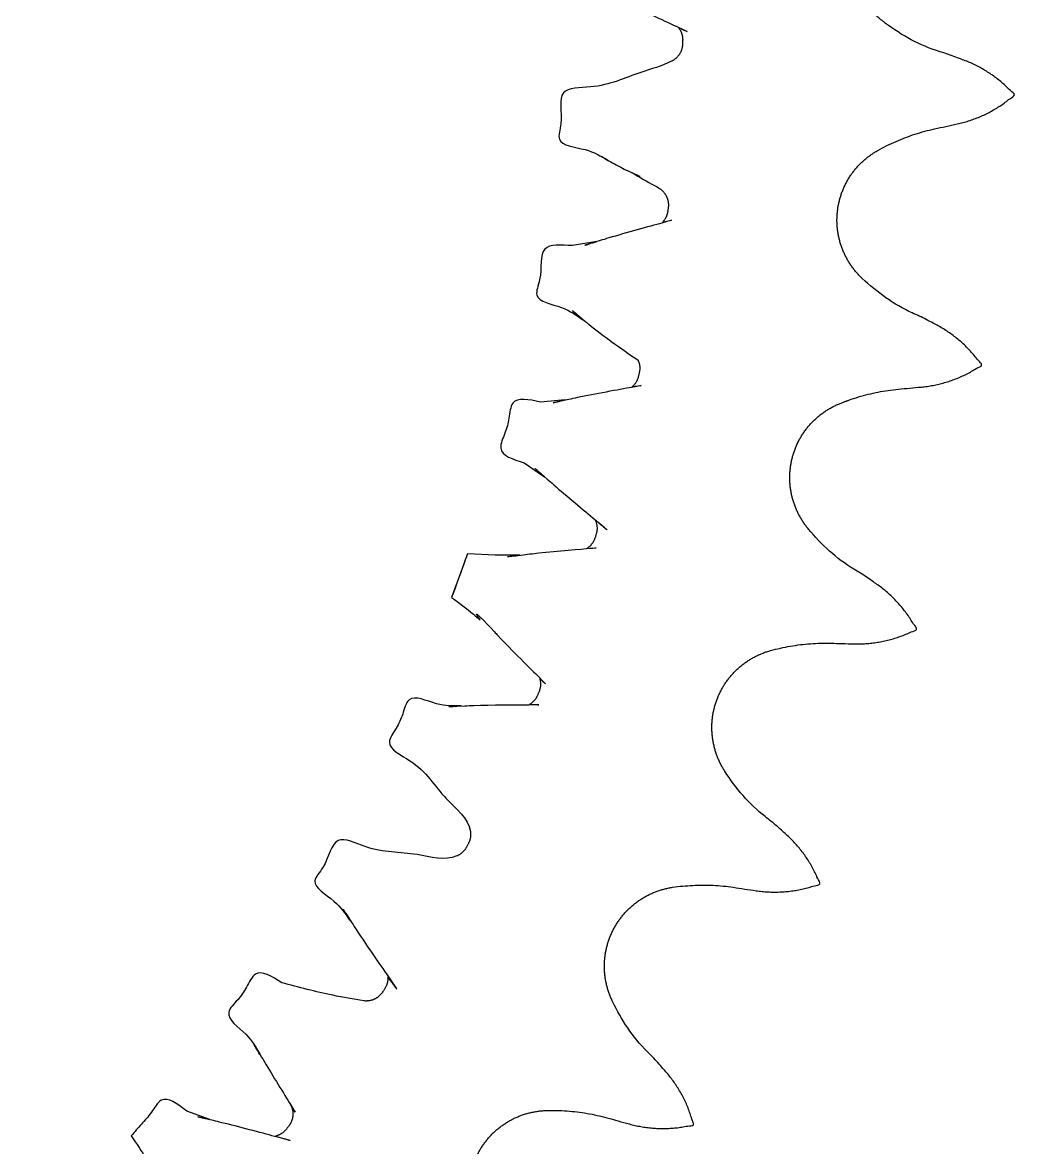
# Model space of a CAD drawing. Header units: millimetres. Extents: x -109 to 109, y -124 to 109.
# Drawn here: x 61 to 109.1, y -57.7 to -3.1 of the extents above; entities that cross this region are included whole.
import ezdxf

# ---------------------------------------------------------------- set-up
doc = ezdxf.new("R2010")
doc.units = ezdxf.units.MM

msp = doc.modelspace()

# ---------------------------------------------------------------- linework, layer by layer
at = {"color": 7, "linetype": 'Continuous', "lineweight": 25}
for p, q in [((91.96, -11.169), (91.997, -11.198)), ((88.874, -13.707), (87.694, -13.913)), ((87.341, -21.4), (86.147, -21.503)), ((85.357, -24.451), (86.34, -25.137)), ((83.945, -28.93), (82.602, -28.864)), ((85.144, -28.931), (83.945, -28.93)), ((70.114, -56.307), (68.988, -55.896))]:
    msp.add_line(p, q, dxfattribs=at)
for points, knots in [([(100.642, -21.582), (100.794, -21.522), (101.252, -21.342), (101.882, -21.156), (102.522, -21.015), (103.007, -20.932), (103.707, -20.853), (104.34, -20.804), (104.903, -20.742), (105.185, -20.695), (105.465, -20.635), (105.742, -20.562), (106.015, -20.477), (106.283, -20.379), (106.547, -20.269), (106.803, -20.146), (107.065, -20.014), (107.272, -19.861), (107.657, -19.729), (107.344, -19.469), (107.205, -19.253), (107.006, -19.036), (106.811, -18.83), (106.602, -18.634), (106.386, -18.446), (106.161, -18.27), (105.928, -18.104), (105.688, -17.95), (105.442, -17.805), (105.159, -17.664), (104.858, -17.494), (104.519, -17.329), (103.386, -16.848), (102.413, -16.146), (101.617, -15.376), (101.487, -15.234), (101.364, -15.088), (101.249, -14.934), (101.14, -14.776), (101.042, -14.611), (100.949, -14.443), (100.867, -14.27), (100.793, -14.093), (100.727, -13.913), (100.669, -13.73), (100.623, -13.544), (100.584, -13.356), (100.556, -13.166), (100.535, -12.975), (100.525, -12.784), (100.526, -12.592), (100.535, -12.4), (100.552, -12.209), (100.581, -12.02), (100.617, -11.831), (100.665, -11.645), (100.719, -11.461), (100.785, -11.281), (100.857, -11.104), (100.94, -10.93), (101.031, -10.761), (101.13, -10.597), (101.236, -10.437), (101.351, -10.284), (101.473, -10.136), (101.602, -9.994), (101.738, -9.858), (101.881, -9.731), (102.029, -9.609), (102.184, -9.496), (102.344, -9.39), (102.596, -9.242), (102.943, -9.061), (103.389, -8.852), (103.844, -8.667), (104.308, -8.503), (104.779, -8.363), (105.464, -8.2), (106.087, -8.075), (106.638, -7.946), (106.913, -7.865), (107.183, -7.772), (107.449, -7.667), (107.71, -7.55), (107.964, -7.419), (108.214, -7.279), (108.452, -7.125), (108.698, -6.963), (108.884, -6.786), (109.25, -6.608), (108.908, -6.388), (108.744, -6.19), (108.52, -5.999), (108.302, -5.818), (108.071, -5.648), (107.834, -5.489), (107.59, -5.341), (107.339, -5.204), (107.081, -5.08), (106.819, -4.965), (106.521, -4.86), (106.201, -4.728), (105.846, -4.604), (104.664, -4.263), (103.612, -3.684), (102.73, -3.015), (102.584, -2.89), (102.444, -2.759), (102.311, -2.621), (102.185, -2.476), (102.066, -2.326), (101.955, -2.17), (101.852, -2.007), (101.755, -1.842), (101.67, -1.67), (101.59, -1.495), (101.522, -1.316), (101.46, -1.135), (101.41, -0.949), (101.366, -0.763), (101.333, -0.573), (101.311, -0.383), (101.295, -0.192), (101.292, 0), (101.295, 0.192), (101.311, 0.383), (101.333, 0.573), (101.366, 0.763), (101.41, 0.949), (101.46, 1.135), (101.522, 1.316), (101.59, 1.495), (101.67, 1.67), (101.755, 1.842), (101.852, 2.007), (101.955, 2.17), (102.066, 2.326), (102.185, 2.476), (102.311, 2.621), (102.444, 2.759), (102.584, 2.89), (102.73, 3.015), (102.962, 3.192), (103.151, 3.319), (103.287, 3.411)], [0, 0, 0, 0, 0.011185, 0.033568, 0.044757, 0.055954, 0.067141, 0.092818, 0.099327, 0.105833, 0.112327, 0.118845, 0.125356, 0.13185, 0.138362, 0.144862, 0.151361, 0.15787, 0.16438, 0.170891, 0.177395, 0.183894, 0.190398, 0.196913, 0.203412, 0.20992, 0.216431, 0.222932, 0.229435, 0.235929, 0.244489, 0.253057, 0.261627, 0.328537, 0.332906, 0.337272, 0.341638, 0.345999, 0.350366, 0.354723, 0.359093, 0.363459, 0.36782, 0.372188, 0.376555, 0.380918, 0.385282, 0.389648, 0.394013, 0.398378, 0.402744, 0.407108, 0.411472, 0.415837, 0.420203, 0.42457, 0.428933, 0.4333, 0.437663, 0.442027, 0.446396, 0.450763, 0.455118, 0.45949, 0.463854, 0.468217, 0.472581, 0.476954, 0.481306, 0.48568, 0.490047, 0.494412, 0.505607, 0.516787, 0.527994, 0.539167, 0.550374, 0.561552, 0.587226, 0.593738, 0.600237, 0.606736, 0.613248, 0.619764, 0.626254, 0.63277, 0.639263, 0.645781, 0.652279, 0.658782, 0.665284, 0.671793, 0.6783, 0.684797, 0.691309, 0.697809, 0.704306, 0.71081, 0.717334, 0.723826, 0.73034, 0.738897, 0.747456, 0.756006, 0.822923, 0.827288, 0.831653, 0.836023, 0.840387, 0.844752, 0.84912, 0.853483, 0.857845, 0.862219, 0.866576, 0.870948, 0.875308, 0.879676, 0.884038, 0.888406, 0.892771, 0.897135, 0.901501, 0.905865, 0.91023, 0.914596, 0.91896, 0.923325, 0.927693, 0.932055, 0.936423, 0.940783, 0.945155, 0.949512, 0.953886, 0.958248, 0.962611, 0.966979, 0.971344, 0.975708, 0.980078, 0.984443, 0.988808, 1, 1, 1, 1]), ([(89.904, -1.934), (89.414, -1.679), (88.877, -1.399), (90.963, -2.455), (93.837, -3.788), (93.216, -3.517), (92.855, -3.359)], [0, 0, 0, 0, 0.432351, 0.47496, 0.694054, 1, 1, 1, 1]), ([(92.855, -3.359), (92.864, -3.371), (92.881, -3.396), (92.906, -3.435), (92.929, -3.475), (92.95, -3.516), (92.968, -3.558), (92.985, -3.601), (93, -3.645), (93.012, -3.689), (93.023, -3.734), (93.031, -3.779), (93.037, -3.825), (93.04, -3.871), (93.042, -3.917), (93.041, -3.97), (93.038, -4.029), (93.035, -4.095), (93.033, -4.154), (93.029, -4.207), (93.024, -4.253), (93.016, -4.298), (93.006, -4.343), (92.994, -4.388), (92.98, -4.432), (92.964, -4.475), (92.945, -4.517), (92.925, -4.558), (92.902, -4.598), (92.878, -4.637), (92.852, -4.675), (92.824, -4.712), (92.794, -4.747), (92.763, -4.781), (92.73, -4.813), (92.695, -4.844), (92.66, -4.872), (92.622, -4.899), (92.584, -4.925), (92.544, -4.948), (92.047, -5.203), (90.659, -5.559), (89.165, -6.308), (86.832, -6.221), (87.301, -7.74), (86.818, -9.056), (88.383, -9.161), (89.07, -9.57), (89.393, -9.763)], [0, 0, 0, 0, 0.003796, 0.007595, 0.01139, 0.015187, 0.018986, 0.022782, 0.026579, 0.030376, 0.034172, 0.037969, 0.041765, 0.045562, 0.049359, 0.053155, 0.058608, 0.064061, 0.069514, 0.07331, 0.077107, 0.080902, 0.0847, 0.088498, 0.092292, 0.096089, 0.099887, 0.103685, 0.107479, 0.111277, 0.115071, 0.11887, 0.122668, 0.126467, 0.13026, 0.134058, 0.137854, 0.141653, 0.145448, 0.149244, 0.153042, 0.283648, 0.49331, 0.604213, 0.728252, 0.790273, 0.901172, 1, 1, 1, 1]), ([(89.393, -9.763), (89.114, -9.606), (88.789, -9.423), (90.521, -10.388), (90.376, -10.252), (90.324, -10.251), (91.284, -10.716), (90.93, -10.545), (90.588, -10.38)], [0, 0, 0, 0, 0.280755, 0.327287, 0.620593, 0.694935, 0.706017, 1, 1, 1, 1]), ([(90.588, -10.38), (90.968, -10.599), (91.541, -10.93), (91.881, -11.112), (91.949, -11.161), (91.96, -11.169)], [0, 0, 0, 0, 0.619093, 0.933879, 1, 1, 1, 1]), ([(91.997, -11.198), (92.009, -11.207), (92.032, -11.227), (92.066, -11.259), (92.098, -11.292), (92.128, -11.326), (92.157, -11.362), (92.184, -11.4), (92.209, -11.438), (92.232, -11.478), (92.253, -11.519), (92.272, -11.561), (92.29, -11.604), (92.305, -11.647), (92.317, -11.692), (92.328, -11.736), (92.337, -11.782), (92.343, -11.827), (92.347, -11.873), (92.349, -11.919), (92.349, -11.965), (92.346, -12.011), (92.341, -12.064), (92.333, -12.122), (92.324, -12.188), (92.316, -12.247), (92.309, -12.299), (92.299, -12.344), (92.287, -12.389), (92.274, -12.433), (92.258, -12.476), (92.24, -12.518), (92.22, -12.56), (92.198, -12.6), (92.174, -12.64), (92.148, -12.678), (92.121, -12.715), (92.091, -12.75), (92.07, -12.773), (92.06, -12.784)], [0, 0, 0, 0, 0.026106, 0.052179, 0.078282, 0.104396, 0.130545, 0.156586, 0.18274, 0.208831, 0.234951, 0.261008, 0.287162, 0.313251, 0.339357, 0.365418, 0.391561, 0.417669, 0.443741, 0.469845, 0.495983, 0.522046, 0.548157, 0.585669, 0.623126, 0.660646, 0.686709, 0.712841, 0.738915, 0.765061, 0.791142, 0.817258, 0.843378, 0.869434, 0.895562, 0.921651, 0.947778, 0.973832, 1, 1, 1, 1]), ([(92.06, -12.784), (92.445, -12.689), (93.108, -12.526), (90.024, -13.364), (87.768, -14.068), (88.347, -13.879), (88.874, -13.707)], [0, 0, 0, 0, 0.306031, 0.525743, 0.569198, 1, 1, 1, 1]), ([(87.694, -13.913), (87.144, -13.874), (85.98, -13.789), (86.291, -15.316), (85.699, -16.589), (87.248, -16.829), (87.896, -17.296), (88.202, -17.517)], [0, 0, 0, 0, 0.218865, 0.463676, 0.586084, 0.804956, 1, 1, 1, 1]), ([(88.202, -17.517), (87.742, -17.115), (87.262, -16.696), (89.124, -18.26), (90.032, -18.887), (90.88, -19.473)], [0, 0, 0, 0, 0.6093937, 0.6347984, 1, 1, 1, 1]), ([(90.88, -19.473), (90.886, -19.487), (90.898, -19.516), (90.914, -19.559), (90.927, -19.603), (90.938, -19.648), (90.947, -19.693), (90.954, -19.739), (90.959, -19.784), (90.961, -19.83), (90.961, -19.877), (90.959, -19.923), (90.955, -19.968), (90.948, -20.014), (90.938, -20.066), (90.925, -20.124), (90.91, -20.188), (90.898, -20.246), (90.885, -20.298), (90.872, -20.342), (90.856, -20.385), (90.839, -20.428), (90.819, -20.469), (90.798, -20.51), (90.774, -20.55), (90.749, -20.588), (90.721, -20.625), (90.693, -20.661), (90.662, -20.695), (90.63, -20.728), (90.607, -20.749), (90.595, -20.759)], [0, 0, 0, 0, 0.033005, 0.066033, 0.098975, 0.132, 0.164959, 0.198, 0.230988, 0.263996, 0.296963, 0.329963, 0.362931, 0.395951, 0.428939, 0.476356, 0.523703, 0.571136, 0.604074, 0.637106, 0.670041, 0.703074, 0.736065, 0.769086, 0.802025, 0.835021, 0.868032, 0.90105, 0.934039, 0.96703, 1, 1, 1, 1]), ([(90.595, -20.759), (90.988, -20.698), (91.662, -20.593), (88.517, -21.159), (86.208, -21.664), (86.802, -21.526), (87.341, -21.4)], [0, 0, 0, 0, 0.3060305, 0.5257526, 0.5691973, 1, 1, 1, 1]), ([(86.147, -21.503), (85.588, -21.379), (84.716, -21.186), (84.634, -22.323), (84.456, -22.984), (83.96, -24.01), (84.811, -24.279), (85.357, -24.451)], [0, 0, 0, 0, 0.271911, 0.423954, 0.576032, 0.728089, 1, 1, 1, 1]), ([(100.642, -21.582), (100.949, -21.465), (101.408, -21.289), (101.884, -21.166), (102.043, -21.124)], [0, 0, 0, 0, 0.666808, 1, 1, 1, 1]), ([(99.242, -33.223), (99.406, -33.214), (99.733, -33.194), (100.437, -33.202), (101.071, -33.229), (101.638, -33.235), (101.924, -33.222), (102.209, -33.197), (102.492, -33.158), (102.773, -33.107), (103.051, -33.042), (103.327, -32.964), (103.596, -32.873), (103.873, -32.773), (104.096, -32.647), (104.494, -32.562), (104.215, -32.266), (104.103, -32.035), (103.932, -31.795), (103.762, -31.568), (103.58, -31.347), (103.388, -31.136), (103.186, -30.933), (102.974, -30.74), (102.754, -30.558), (102.527, -30.384), (102.263, -30.211), (101.984, -30.006), (101.669, -29.801), (100.602, -29.188), (99.719, -28.373), (99.023, -27.512), (98.911, -27.356), (98.807, -27.195), (98.71, -27.029), (98.623, -26.859), (98.543, -26.684), (98.473, -26.506), (98.411, -26.324), (98.358, -26.14), (98.315, -25.953), (98.281, -25.764), (98.256, -25.574), (98.241, -25.382), (98.235, -25.191), (98.239, -24.999), (98.252, -24.808), (98.275, -24.617), (98.306, -24.428), (98.348, -24.241), (98.398, -24.055), (98.458, -23.873), (98.526, -23.694), (98.604, -23.518), (98.69, -23.347), (98.784, -23.18), (98.886, -23.018), (98.997, -22.861), (99.115, -22.709), (99.24, -22.564), (99.372, -22.425), (99.511, -22.293), (99.657, -22.168), (99.808, -22.05), (99.965, -21.94), (100.127, -21.837), (100.294, -21.743), (100.466, -21.657), (100.583, -21.607), (100.642, -21.582)], [0, 0, 0, 0, 0.024895, 0.049773, 0.10685, 0.12133, 0.135822, 0.150258, 0.164769, 0.179234, 0.193686, 0.208152, 0.222615, 0.2371, 0.251541, 0.266011, 0.280468, 0.294938, 0.309406, 0.323877, 0.33834, 0.352798, 0.367271, 0.381734, 0.396212, 0.41068, 0.425155, 0.444188, 0.463221, 0.482278, 0.631103, 0.640811, 0.650517, 0.660226, 0.669933, 0.679642, 0.689348, 0.699057, 0.708765, 0.718473, 0.728181, 0.737889, 0.7476, 0.757305, 0.767015, 0.776722, 0.78643, 0.796137, 0.805845, 0.815556, 0.825264, 0.834969, 0.844677, 0.854384, 0.864094, 0.873801, 0.883513, 0.893218, 0.902929, 0.912635, 0.922343, 0.932052, 0.941758, 0.951466, 0.961177, 0.970883, 0.980587, 0.990319, 1, 1, 1, 1]), ([(86.34, -25.137), (85.928, -24.767), (85.477, -24.362), (87.222, -25.898), (90.054, -28.244), (89.304, -27.639), (88.804, -27.234)], [0, 0, 0, 0, 0.38281, 0.419619, 0.612395, 1, 1, 1, 1]), ([(88.804, -27.234), (88.81, -27.248), (88.822, -27.277), (88.838, -27.32), (88.851, -27.364), (88.863, -27.408), (88.873, -27.453), (88.88, -27.499), (88.885, -27.545), (88.887, -27.591), (88.888, -27.637), (88.886, -27.683), (88.883, -27.729), (88.876, -27.774), (88.868, -27.82), (88.858, -27.864), (88.843, -27.915), (88.825, -27.972), (88.805, -28.035), (88.787, -28.092), (88.77, -28.141), (88.753, -28.184), (88.734, -28.226), (88.713, -28.267), (88.69, -28.307), (88.665, -28.345), (88.638, -28.383), (88.609, -28.419), (88.579, -28.453), (88.547, -28.487), (88.513, -28.518), (88.478, -28.548), (88.442, -28.576), (88.416, -28.593), (88.403, -28.602)], [0, 0, 0, 0, 0.029953, 0.0600335, 0.0900234, 0.1200757, 0.1500681, 0.1801089, 0.2100887, 0.2401419, 0.2701422, 0.300158, 0.3301983, 0.3602, 0.390233, 0.4203033, 0.4502754, 0.4934222, 0.5365691, 0.5796537, 0.6096602, 0.6397163, 0.6697132, 0.6997551, 0.7297645, 0.7597903, 0.789795, 0.8198189, 0.8498542, 0.8798775, 0.909912, 0.939931, 0.9699702, 1, 1, 1, 1]), ([(82.602, -28.864), (82.519, -29.101), (82.269, -29.81), (82.006, -30.515), (81.831, -30.984)], [0, 0, 0, 0, 0.333303, 1, 1, 1, 1]), ([(82.602, -28.864), (82.602, -28.864), (82.602, -28.864), (82.15, -30.14), (81.91, -30.773), (81.831, -30.984)], [0, 0, 0, 0, 0.000005, 0.666655, 1, 1, 1, 1]), ([(88.403, -28.602), (88.798, -28.577), (89.474, -28.534), (86.317, -28.804), (83.995, -29.083), (84.596, -29.003), (85.144, -28.931)], [0, 0, 0, 0, 0.3059456, 0.5250361, 0.5676508, 1, 1, 1, 1]), ([(81.831, -30.984), (82.195, -31.246), (82.675, -31.591), (83.115, -31.983), (83.221, -32.077)], [0, 0, 0, 0, 0.760029, 1, 1, 1, 1]), ([(83.221, -32.077), (83.002, -31.76), (82.773, -31.427), (84.677, -33.471), (86.797, -35.56), (86.351, -35.143), (86.106, -34.914)], [0, 0, 0, 0, 0.440477, 0.461324, 0.704583, 1, 1, 1, 1]), ([(97.784, -33.437), (98.106, -33.373), (98.589, -33.278), (99.079, -33.237), (99.242, -33.223)], [0, 0, 0, 0, 0.666604, 1, 1, 1, 1]), ([(94.514, -44.943), (94.678, -44.953), (95.005, -44.974), (95.703, -45.066), (96.33, -45.17), (96.891, -45.244), (97.176, -45.266), (97.462, -45.275), (97.748, -45.27), (98.033, -45.253), (98.317, -45.222), (98.6, -45.179), (98.878, -45.12), (99.165, -45.055), (99.402, -44.956), (99.807, -44.92), (99.566, -44.592), (99.482, -44.349), (99.341, -44.091), (99.201, -43.845), (99.046, -43.604), (98.88, -43.371), (98.704, -43.145), (98.518, -42.929), (98.321, -42.721), (98.117, -42.521), (97.875, -42.317), (97.624, -42.08), (97.335, -41.838), (96.35, -41.101), (95.572, -40.187), (94.985, -39.248), (94.892, -39.079), (94.808, -38.907), (94.733, -38.731), (94.666, -38.551), (94.608, -38.368), (94.56, -38.182), (94.521, -37.994), (94.491, -37.805), (94.47, -37.614), (94.459, -37.423), (94.457, -37.231), (94.465, -37.039), (94.482, -36.848), (94.509, -36.658), (94.545, -36.47), (94.591, -36.283), (94.645, -36.099), (94.709, -35.918), (94.781, -35.741), (94.862, -35.567), (94.952, -35.397), (95.05, -35.232), (95.156, -35.072), (95.27, -34.918), (95.391, -34.769), (95.519, -34.627), (95.655, -34.491), (95.797, -34.362), (95.944, -34.24), (96.099, -34.125), (96.258, -34.018), (96.422, -33.92), (96.592, -33.829), (96.765, -33.747), (96.942, -33.674), (97.123, -33.609), (97.403, -33.526), (97.624, -33.474), (97.784, -33.437)], [0, 0, 0, 0, 0.0242899, 0.0485744, 0.1042772, 0.1183953, 0.1325114, 0.146626, 0.1607402, 0.1748594, 0.1889752, 0.2030923, 0.2172069, 0.2313235, 0.2454389, 0.2595544, 0.2736722, 0.2877868, 0.3018998, 0.3160175, 0.3301322, 0.3442506, 0.358365, 0.3724812, 0.3865982, 0.4007149, 0.4148306, 0.4334039, 0.451983, 0.4705597, 0.615771, 0.625241, 0.6347143, 0.6441873, 0.6536609, 0.6631321, 0.6726041, 0.6820751, 0.6915479, 0.7010194, 0.7104941, 0.7199645, 0.729439, 0.7389063, 0.7483796, 0.7578529, 0.7673237, 0.7767992, 0.7862703, 0.7957407, 0.8052144, 0.8146837, 0.8241586, 0.8336314, 0.843101, 0.8525766, 0.8620456, 0.8715169, 0.8809931, 0.8904623, 0.8999366, 0.9094089, 0.9188798, 0.9283517, 0.9378233, 0.9472981, 0.9567686, 0.9662414, 0.9757098, 1, 1, 1, 1]), ([(86.106, -34.914), (86.11, -34.929), (86.119, -34.959), (86.128, -35.004), (86.136, -35.049), (86.142, -35.095), (86.145, -35.141), (86.146, -35.187), (86.145, -35.233), (86.141, -35.279), (86.135, -35.324), (86.128, -35.37), (86.118, -35.415), (86.105, -35.459), (86.091, -35.503), (86.072, -35.552), (86.049, -35.607), (86.024, -35.668), (86.001, -35.723), (85.98, -35.771), (85.959, -35.812), (85.936, -35.852), (85.912, -35.891), (85.885, -35.929), (85.857, -35.965), (85.827, -36), (85.795, -36.034), (85.762, -36.065), (85.727, -36.095), (85.691, -36.124), (85.653, -36.151), (85.627, -36.167), (85.614, -36.175)], [0, 0, 0, 0, 0.031974, 0.063939, 0.095816, 0.127818, 0.159738, 0.191657, 0.22358, 0.25551, 0.28746, 0.319417, 0.351344, 0.383288, 0.415208, 0.447134, 0.493012, 0.53889, 0.584767, 0.61669, 0.648646, 0.680553, 0.71252, 0.744489, 0.77642, 0.808347, 0.840293, 0.872236, 0.904156, 0.936119, 0.968054, 1, 1, 1, 1]), ([(82.298, -36.242), (81.919, -36.248), (81.115, -36.261), (79.741, -35.553), (79.473, -36.685), (79.185, -37.299), (78.496, -38.231), (80.453, -39.085), (81.251, -40.633), (82.66, -41.692), (82.75, -42.377), (82.754, -42.423), (82.755, -42.469), (82.754, -42.515), (82.751, -42.561), (82.746, -42.607), (82.739, -42.652), (82.729, -42.697), (82.717, -42.742), (82.703, -42.786), (82.687, -42.829), (82.669, -42.871), (82.646, -42.918), (82.618, -42.971), (82.588, -43.03), (82.56, -43.082), (82.535, -43.129), (82.511, -43.168), (82.484, -43.206), (82.457, -43.242), (82.427, -43.278), (82.395, -43.311), (82.363, -43.343), (82.328, -43.374), (82.292, -43.403), (82.255, -43.43), (82.216, -43.455), (82.177, -43.478), (82.136, -43.5), (81.52, -43.782), (79.888, -43.276), (78.15, -43.41), (76.066, -42.333), (75.85, -43.91), (74.856, -44.898), (76.23, -45.655), (76.68, -46.316), (76.892, -46.627)], [0, 0, 0, 0, 0.052729, 0.111895, 0.144986, 0.178076, 0.211165, 0.270333, 0.382194, 0.469197, 0.471224, 0.47325, 0.475275, 0.4773, 0.479328, 0.481352, 0.48338, 0.485405, 0.48743, 0.489457, 0.49148, 0.493504, 0.495531, 0.498442, 0.501353, 0.504261, 0.506284, 0.50831, 0.510337, 0.512362, 0.514388, 0.516415, 0.518437, 0.520463, 0.522488, 0.524517, 0.526542, 0.528567, 0.530592, 0.532618, 0.617805, 0.729669, 0.788838, 0.855013, 0.888105, 0.947274, 1, 1, 1, 1]), ([(85.614, -36.175), (86.011, -36.183), (86.694, -36.197), (83.498, -36.208), (81.136, -36.305), (81.745, -36.272), (82.298, -36.242)], [0, 0, 0, 0, 0.306032, 0.525746, 0.569196, 1, 1, 1, 1]), ([(88.408, -56.008), (88.569, -56.038), (88.891, -56.098), (89.573, -56.273), (90.183, -56.452), (90.731, -56.593), (91.012, -56.649), (91.294, -56.692), (91.578, -56.723), (91.864, -56.74), (92.149, -56.743), (92.436, -56.734), (92.718, -56.71), (93.011, -56.679), (93.259, -56.61), (93.665, -56.623), (93.465, -56.268), (93.411, -56.017), (93.302, -55.744), (93.193, -55.482), (93.068, -55.224), (92.932, -54.973), (92.784, -54.728), (92.625, -54.491), (92.455, -54.261), (92.276, -54.038), (92.061, -53.806), (91.84, -53.54), (91.582, -53.266), (90.694, -52.415), (90.031, -51.413), (89.561, -50.41), (89.49, -50.232), (89.427, -50.051), (89.374, -49.867), (89.329, -49.68), (89.294, -49.492), (89.268, -49.302), (89.252, -49.11), (89.245, -48.919), (89.247, -48.727), (89.259, -48.535), (89.281, -48.345), (89.312, -48.156), (89.352, -47.968), (89.401, -47.783), (89.46, -47.6), (89.528, -47.42), (89.604, -47.244), (89.689, -47.072), (89.782, -46.905), (89.884, -46.742), (89.993, -46.584), (90.11, -46.432), (90.235, -46.286), (90.366, -46.147), (90.504, -46.014), (90.649, -45.888), (90.8, -45.769), (90.956, -45.658), (91.118, -45.555), (91.284, -45.46), (91.456, -45.373), (91.631, -45.295), (91.81, -45.225), (91.992, -45.165), (92.176, -45.113), (92.364, -45.071), (92.651, -45.022), (92.878, -44.997), (93.041, -44.98)], [0, 0, 0, 0, 0.024287, 0.048574, 0.104278, 0.118393, 0.132507, 0.146625, 0.160742, 0.174855, 0.188974, 0.203089, 0.217203, 0.231319, 0.245434, 0.259554, 0.273672, 0.287787, 0.3019, 0.316019, 0.330134, 0.344251, 0.358367, 0.372483, 0.386595, 0.400716, 0.414832, 0.433405, 0.451983, 0.470562, 0.61577, 0.625245, 0.634716, 0.644185, 0.653657, 0.663133, 0.672605, 0.682076, 0.691545, 0.701021, 0.710491, 0.719964, 0.729434, 0.738908, 0.74838, 0.757853, 0.767326, 0.776799, 0.786268, 0.795738, 0.805214, 0.814686, 0.824156, 0.83363, 0.843101, 0.852571, 0.862045, 0.871516, 0.880989, 0.890461, 0.899936, 0.909405, 0.918876, 0.928349, 0.937823, 0.947295, 0.956765, 0.966239, 0.975711, 1, 1, 1, 1]), ([(93.041, -44.98), (93.368, -44.955), (93.859, -44.919), (94.35, -44.937), (94.514, -44.943)], [0, 0, 0, 0, 0.666619, 1, 1, 1, 1]), ([(76.892, -46.627), (76.597, -46.154), (76.273, -45.634), (77.556, -47.634), (79.681, -50.695), (79.115, -49.907), (78.739, -49.382)], [0, 0, 0, 0, 0.381013, 0.419452, 0.613762, 1, 1, 1, 1]), ([(73.597, -49.671), (73.115, -49.363), (72.362, -48.883), (71.893, -49.923), (71.507, -50.484), (70.66, -51.28), (71.96, -52.117), (72.351, -52.82), (72.535, -53.151)], [0, 0, 0, 0, 0.218869, 0.341286, 0.463678, 0.586084, 0.804961, 1, 1, 1, 1]), ([(78.739, -49.382), (78.74, -49.397), (78.742, -49.428), (78.741, -49.474), (78.739, -49.52), (78.734, -49.566), (78.727, -49.611), (78.718, -49.656), (78.706, -49.701), (78.693, -49.745), (78.677, -49.788), (78.66, -49.831), (78.64, -49.872), (78.618, -49.913), (78.591, -49.958), (78.558, -50.008), (78.523, -50.064), (78.491, -50.114), (78.462, -50.158), (78.434, -50.195), (78.405, -50.23), (78.374, -50.264), (78.341, -50.297), (78.307, -50.328), (78.272, -50.357), (78.234, -50.384), (78.196, -50.41), (78.157, -50.434), (78.116, -50.455), (78.074, -50.475), (78.032, -50.493), (77.989, -50.508), (77.945, -50.522), (77.9, -50.533), (77.855, -50.542), (77.809, -50.549), (77.764, -50.554), (77.718, -50.557), (77.671, -50.557), (77.625, -50.555), (77.595, -50.552), (77.58, -50.551)], [0, 0, 0, 0, 0.0248085, 0.0496503, 0.0744234, 0.0992326, 0.124039, 0.1488418, 0.1736997, 0.1985002, 0.2233007, 0.2481088, 0.2729117, 0.2977435, 0.322538, 0.35813, 0.3937674, 0.4293884, 0.4542277, 0.479015, 0.5038184, 0.528648, 0.553453, 0.5782537, 0.6030303, 0.627883, 0.6526622, 0.6774843, 0.7022907, 0.7271167, 0.7519248, 0.7767253, 0.8015258, 0.8263314, 0.8511236, 0.87593, 0.9007447, 0.9255717, 0.9503596, 0.9751681, 1, 1, 1, 1]), ([(77.58, -50.551), (77.074, -50.466), (75.732, -50.24), (74.417, -49.889), (73.597, -49.671)], [0, 0, 0, 0, 0.376905, 1, 1, 1, 1]), ([(72.535, -53.151), (72.262, -52.687), (71.969, -52.188), (73.048, -54.003), (74.555, -56.447), (74.227, -55.92), (74.036, -55.612)], [0, 0, 0, 0, 0.447239, 0.480306, 0.696165, 1, 1, 1, 1]), ([(68.988, -55.896), (68.532, -55.547), (67.82, -55.003), (67.282, -56), (66.785, -56.521), (66.46, -56.909), (66.298, -57.103)], [0, 0, 0, 0, 0.373458, 0.582287, 0.791151, 1, 1, 1, 1]), ([(74.036, -55.612), (74.043, -55.625), (74.056, -55.653), (74.073, -55.696), (74.089, -55.739), (74.102, -55.783), (74.113, -55.828), (74.122, -55.873), (74.129, -55.919), (74.134, -55.964), (74.136, -56.01), (74.136, -56.057), (74.134, -56.103), (74.13, -56.148), (74.123, -56.194), (74.114, -56.239), (74.103, -56.284), (74.09, -56.328), (74.075, -56.372), (74.058, -56.414), (74.039, -56.456), (74.017, -56.497), (73.994, -56.537), (73.969, -56.575), (73.938, -56.618), (73.901, -56.665), (73.861, -56.717), (73.825, -56.764), (73.792, -56.806), (73.761, -56.84), (73.729, -56.873), (73.695, -56.904), (73.659, -56.933), (73.623, -56.961), (73.585, -56.987), (73.545, -57.011), (73.505, -57.033), (73.464, -57.053), (73.421, -57.072), (73.378, -57.087), (73.334, -57.102), (73.305, -57.109), (73.29, -57.113)], [0, 0, 0, 0, 0.024206, 0.048443, 0.072658, 0.096828, 0.121059, 0.145242, 0.169485, 0.193689, 0.217907, 0.242096, 0.266309, 0.290498, 0.314718, 0.338932, 0.363125, 0.387366, 0.411546, 0.435772, 0.459981, 0.484183, 0.508388, 0.532583, 0.556796, 0.591566, 0.626326, 0.661127, 0.685312, 0.709518, 0.733724, 0.75795, 0.782146, 0.806356, 0.830581, 0.854777, 0.878991, 0.903191, 0.927405, 0.951629, 0.975792, 1, 1, 1, 1]), ([(61.02, -82.892), (61.174, -82.949), (61.636, -83.117), (62.231, -83.396), (62.804, -83.715), (63.222, -83.974), (63.798, -84.379), (64.304, -84.762), (64.767, -85.089), (65.009, -85.241), (65.258, -85.382), (65.513, -85.511), (65.774, -85.628), (66.04, -85.733), (66.311, -85.825), (66.584, -85.903), (66.868, -85.978), (67.124, -86.001), (67.5, -86.157), (67.438, -85.755), (67.477, -85.501), (67.472, -85.207), (67.462, -84.923), (67.437, -84.638), (67.399, -84.355), (67.348, -84.074), (67.283, -83.795), (67.206, -83.52), (67.117, -83.248), (66.999, -82.955), (66.886, -82.628), (66.743, -82.28), (66.214, -81.169), (65.949, -79.998), (65.865, -78.893), (65.862, -78.702), (65.868, -78.51), (65.883, -78.319), (65.907, -78.128), (65.941, -77.94), (65.984, -77.753), (66.037, -77.568), (66.099, -77.386), (66.169, -77.208), (66.248, -77.033), (66.336, -76.863), (66.432, -76.697), (66.536, -76.536), (66.648, -76.38), (66.767, -76.23), (66.894, -76.086), (67.028, -75.948), (67.168, -75.818), (67.315, -75.694), (67.468, -75.578), (67.626, -75.469), (67.789, -75.369), (67.957, -75.276), (68.13, -75.192), (68.306, -75.117), (68.486, -75.05), (68.669, -74.993), (68.855, -74.944), (69.043, -74.905), (69.232, -74.875), (69.423, -74.855), (69.614, -74.844), (69.806, -74.843), (69.998, -74.85), (70.189, -74.868), (70.379, -74.895), (70.665, -74.951), (71.205, -75.085), (71.985, -75.337), (72.738, -75.665), (73.504, -76.073), (74.052, -76.393), (74.551, -76.662), (74.81, -76.783), (75.074, -76.893), (75.343, -76.99), (75.616, -77.075), (75.892, -77.147), (76.172, -77.207), (76.453, -77.251), (76.744, -77.291), (77.001, -77.283), (77.393, -77.393), (77.283, -77.001), (77.291, -76.744), (77.251, -76.453), (77.207, -76.172), (77.147, -75.892), (77.075, -75.616), (76.99, -75.343), (76.893, -75.074), (76.783, -74.81), (76.663, -74.551), (76.509, -74.274), (76.358, -73.963), (76.174, -73.635), (75.514, -72.596), (75.111, -71.465), (74.895, -70.379), (74.868, -70.189), (74.85, -69.998), (74.843, -69.806), (74.844, -69.614), (74.855, -69.423), (74.875, -69.232), (74.905, -69.043), (74.944, -68.855), (74.993, -68.669), (75.05, -68.486), (75.117, -68.306), (75.192, -68.13), (75.276, -67.957), (75.369, -67.789), (75.469, -67.626), (75.578, -67.468), (75.694, -67.315), (75.818, -67.168), (75.948, -67.028), (76.086, -66.894), (76.23, -66.767), (76.38, -66.648), (76.536, -66.536), (76.697, -66.432), (76.863, -66.336), (77.033, -66.248), (77.208, -66.169), (77.386, -66.099), (77.568, -66.037), (77.753, -65.984), (77.94, -65.941), (78.128, -65.907), (78.319, -65.883), (78.51, -65.868), (78.702, -65.862), (78.893, -65.865), (79.184, -65.887), (79.573, -65.935), (80.058, -66.017), (80.539, -66.123), (81.013, -66.252), (81.481, -66.404), (82.137, -66.659), (82.721, -66.91), (83.248, -67.117), (83.52, -67.206), (83.795, -67.283), (84.074, -67.348), (84.355, -67.399), (84.638, -67.437), (84.923, -67.462), (85.207, -67.472), (85.501, -67.477), (85.755, -67.438), (86.157, -67.5), (86.001, -67.124), (85.978, -66.868), (85.903, -66.584), (85.825, -66.311), (85.733, -66.04), (85.628, -65.774), (85.511, -65.513), (85.382, -65.258), (85.241, -65.009), (85.09, -64.767), (84.904, -64.511), (84.716, -64.22), (84.494, -63.916), (83.714, -62.965), (83.178, -61.89), (82.832, -60.838), (82.783, -60.653), (82.742, -60.465), (82.711, -60.276), (82.689, -60.085), (82.677, -59.894), (82.675, -59.702), (82.681, -59.51), (82.698, -59.319), (82.723, -59.129), (82.758, -58.941), (82.803, -58.754), (82.856, -58.57), (82.919, -58.388), (82.99, -58.21), (83.07, -58.036), (83.159, -57.866), (83.256, -57.7), (83.361, -57.54), (83.474, -57.385), (83.594, -57.235), (83.722, -57.092), (83.856, -56.955), (83.997, -56.826), (84.145, -56.703), (84.298, -56.587), (84.457, -56.48), (84.621, -56.38), (84.789, -56.289), (84.962, -56.206), (85.139, -56.131), (85.32, -56.066), (85.503, -56.009), (85.689, -55.962), (85.877, -55.924), (86.067, -55.895), (86.257, -55.876), (86.713, -55.855), (87.269, -55.868), (87.758, -55.919), (87.921, -55.937)], [0, 0, 0, 0, 0.007379, 0.022133, 0.029511, 0.03689, 0.04427, 0.061194, 0.065483, 0.069771, 0.074059, 0.078348, 0.082637, 0.086926, 0.091214, 0.095504, 0.099792, 0.10408, 0.10837, 0.112659, 0.116948, 0.121237, 0.125525, 0.129814, 0.134103, 0.138391, 0.142681, 0.14697, 0.151259, 0.155547, 0.16119, 0.166835, 0.172479, 0.216597, 0.219475, 0.222353, 0.225231, 0.228108, 0.230986, 0.233864, 0.236741, 0.23962, 0.242497, 0.245376, 0.248252, 0.251131, 0.254009, 0.256886, 0.259764, 0.262642, 0.26552, 0.268398, 0.271276, 0.274153, 0.277032, 0.27991, 0.282787, 0.285664, 0.288543, 0.29142, 0.294298, 0.297176, 0.300054, 0.302932, 0.305809, 0.308688, 0.311565, 0.314444, 0.317321, 0.320198, 0.323077, 0.325955, 0.333334, 0.348088, 0.362841, 0.37022, 0.387144, 0.391432, 0.395722, 0.400011, 0.404299, 0.408588, 0.412876, 0.417165, 0.421455, 0.425744, 0.430033, 0.434321, 0.43861, 0.442899, 0.447188, 0.451478, 0.455766, 0.460054, 0.464343, 0.468632, 0.472921, 0.47721, 0.481498, 0.487142, 0.492787, 0.498431, 0.542549, 0.545427, 0.548305, 0.551182, 0.55406, 0.556939, 0.559816, 0.562694, 0.565572, 0.568449, 0.571328, 0.574205, 0.577084, 0.579961, 0.582839, 0.585716, 0.588594, 0.591472, 0.59435, 0.597228, 0.600106, 0.602984, 0.605861, 0.60874, 0.611617, 0.614494, 0.617372, 0.620251, 0.623128, 0.626006, 0.628884, 0.631762, 0.63464, 0.637517, 0.640396, 0.643273, 0.646151, 0.649028, 0.651906, 0.659286, 0.666666, 0.674044, 0.681424, 0.688803, 0.696181, 0.713105, 0.717393, 0.721682, 0.725971, 0.730261, 0.734549, 0.738837, 0.743127, 0.747415, 0.751704, 0.755993, 0.760282, 0.764572, 0.76886, 0.773148, 0.777438, 0.781726, 0.786015, 0.790304, 0.794593, 0.798881, 0.803169, 0.807458, 0.813103, 0.818747, 0.82439, 0.868508, 0.871387, 0.874266, 0.877142, 0.88002, 0.882899, 0.885775, 0.888654, 0.891531, 0.89441, 0.897287, 0.900166, 0.903043, 0.905921, 0.908798, 0.911677, 0.914554, 0.917432, 0.92031, 0.923188, 0.926067, 0.928944, 0.93182, 0.934699, 0.937577, 0.940454, 0.943334, 0.94621, 0.949087, 0.951966, 0.954844, 0.957722, 0.960599, 0.963478, 0.966355, 0.969234, 0.97211, 0.974989, 0.977866, 0.992621, 1, 1, 1, 1]), ([(73.29, -57.113), (73.91, -57.289), (74.84, -57.554), (71.265, -56.591), (68.976, -56.055), (69.572, -56.187), (70.114, -56.307)], [0, 0, 0, 0, 0.386926, 0.580464, 0.618093, 1, 1, 1, 1]), ([(86.449, -55.867), (86.613, -55.866), (87.104, -55.86), (87.76, -55.907), (88.246, -55.983), (88.408, -56.008)], [0, 0, 0, 0, 0.250037, 0.749965, 1, 1, 1, 1]), ([(66.298, -57.103), (66.551, -57.474), (66.884, -57.962), (67.164, -58.481), (67.231, -58.606)], [0, 0, 0, 0, 0.760175, 1, 1, 1, 1])]:
    msp.add_open_spline(points, degree=3, knots=knots, dxfattribs=at)

doc.saveas('drawing.dxf')
